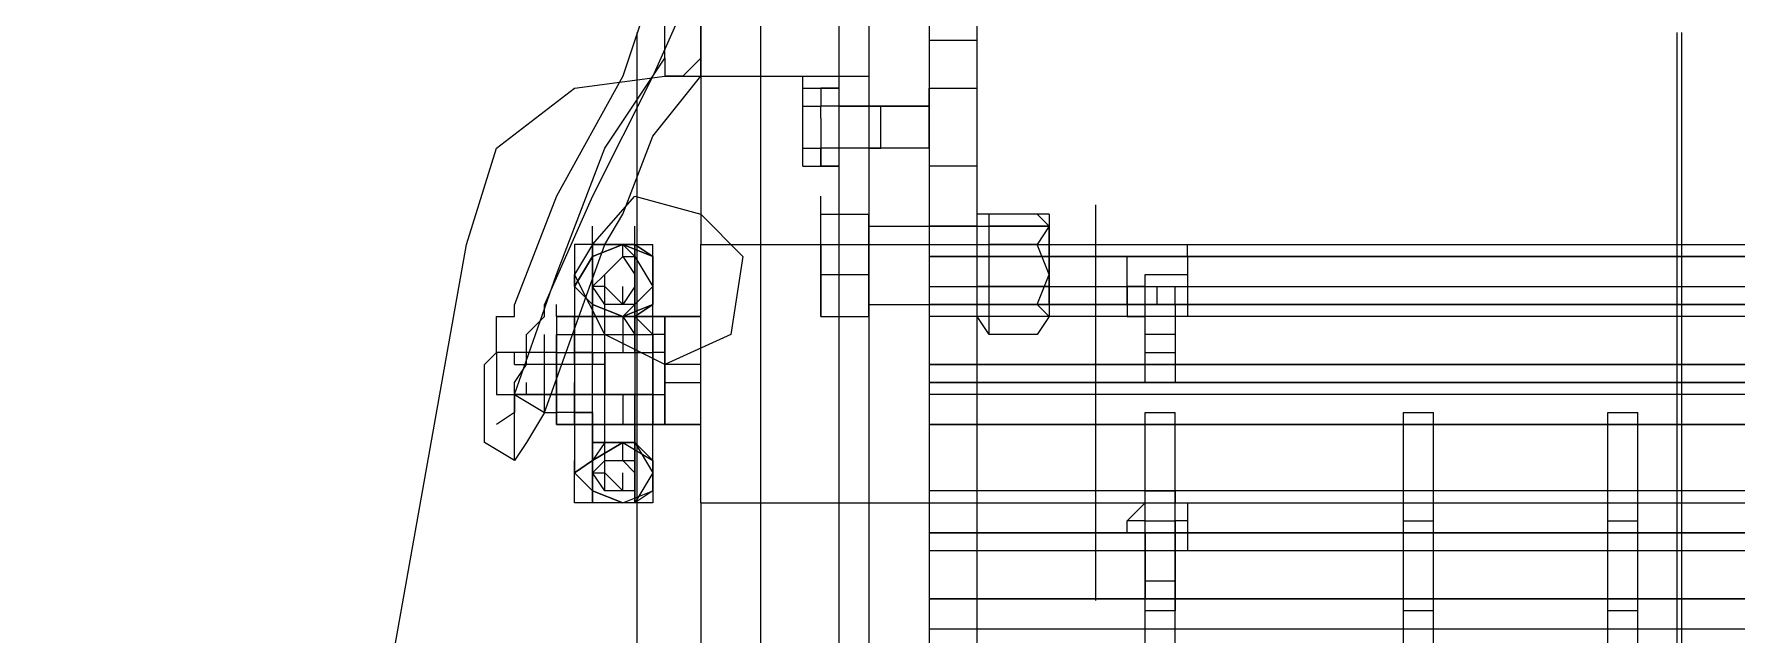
# Model space of a CAD drawing. Header units: millimetres. Extents: x 3220 to 226993, y 817 to 176024.
# Drawn here: x 123148.4 to 123558.5, y 147508.9 to 147653.6 of the extents above; entities that cross this region are included whole.
import ezdxf

# ---------------------------------------------------------------- set-up
doc = ezdxf.new("R2010")
doc.units = ezdxf.units.MM
doc.linetypes.add('AXES', pattern=[50.8, 31.75, -6.35, 6.35, -6.35])
doc.layers.add('Axe', color=1, linetype='AXES', lineweight=9)
doc.layers.add('Sichtbare Kanten(DIN)', color=7, linetype='Continuous', lineweight=50, true_color=0x3f3f3f)

# ---------------------------------------------------------------- blocks, each defined once
blk = doc.blocks.new('section 4-3')
at = {"layer": 'Axe', "ltscale": 15}
blk.add_line((3000, -5000), (3000, 32505.53), dxfattribs=at)
blk = doc.blocks.new('ligne broyage 2')
at = {"color": 7, "linetype": 'Continuous', "lineweight": 5, "true_color": 0x000007}
for points in [[(2495.87, 9730.94), (2495.87, 9434.39)], [(2462.6, 9723.7), (2462.6, 9168.22)], [(2429.32, 9349.04), (2429.32, 9664.39)], [(2440.9, 9545.77), (2440.9, 8427.57)], [(2455.36, 9545.77), (2455.36, 8427.57)], [(2455.36, 9545.77), (2455.36, 8427.57)], [(2481.4, 9434.39), (2481.4, 9545.77)], [(2495.87, 9479.23), (2495.87, 9505.27)], [(2504.55, 9505.27), (2514.67, 9474.89)], [(2504.55, 9500.93), (2495.87, 9500.93), (2507.44, 9474.89)], [(2504.55, 9479.23), (2504.55, 9500.93)], [(2440.9, 9483.57), (2429.32, 9483.57)], [(2495.87, 9479.23), (2495.87, 9483.57), (2495.87, 9483.57)], [(2504.55, 9479.23), (2504.55, 9483.57)], [(2504.55, 9479.23), (2504.55, 9483.57), (2504.55, 9483.57)], [(2504.55, 9479.23), (2504.55, 9483.57)], [(2500.21, 9474.89), (2495.87, 9479.23)], [(2495.87, 9474.89), (2495.87, 9479.23)], [(2495.87, 9479.23), (2495.87, 9474.89)], [(2504.55, 9479.23), (2504.55, 9474.89), (2495.87, 9474.89)], [(2540.71, 9398.22), (2530.58, 9427.15), (2519.01, 9457.53), (2504.55, 9479.23)], [(2495.87, 9474.89), (2455.36, 9474.89)], [(2471.28, 9472), (2471.28, 9474.89)], [(2514.67, 9441.62), (2507.44, 9460.43), (2495.87, 9474.89)], [(2500.21, 9474.89), (2504.55, 9474.89)], [(2507.44, 9474.89), (2521.91, 9445.96), (2533.48, 9419.92)], [(2514.67, 9474.89), (2530.58, 9445.96), (2540.71, 9419.92)], [(2440.9, 9472), (2429.32, 9472)], [(2440.9, 9467.66), (2440.9, 9472)], [(2466.94, 9472), (2462.6, 9472)], [(2466.94, 9472), (2466.94, 9467.66), (2466.94, 9467.66)], [(2471.28, 9472), (2466.94, 9472)], [(2471.28, 9467.66), (2471.28, 9472), (2471.28, 9472)], [(2471.28, 9453.19), (2471.28, 9472)], [(2440.9, 9467.66), (2466.94, 9467.66)], [(2440.9, 9457.53), (2440.9, 9467.66)], [(2462.6, 9467.66), (2440.9, 9467.66)], [(2455.36, 9467.66), (2440.9, 9467.66)], [(2452.47, 9457.53), (2452.47, 9467.66), (2455.36, 9467.66)], [(2462.6, 9467.66), (2455.36, 9467.66)], [(2466.94, 9464.77), (2466.94, 9467.66), (2466.94, 9467.66)], [(2471.28, 9467.66), (2466.94, 9467.66)], [(2471.28, 9457.53), (2471.28, 9467.66)], [(2466.94, 9464.77), (2466.94, 9453.19), (2462.6, 9453.19), (2466.94, 9453.19)], [(2440.9, 9457.53), (2440.9, 9460.43)], [(2440.9, 9457.53), (2466.94, 9457.53)], [(2440.9, 9457.53), (2462.6, 9457.53)], [(2440.9, 9457.53), (2455.36, 9457.53)], [(2455.36, 9457.53), (2452.47, 9457.53)], [(2455.36, 9457.53), (2462.6, 9457.53)], [(2466.94, 9453.19), (2466.94, 9457.53)], [(2471.28, 9457.53), (2466.94, 9457.53)], [(2471.28, 9453.19), (2471.28, 9457.53)], [(2471.28, 9453.19), (2471.28, 9457.53), (2471.28, 9457.53)], [(2429.32, 9453.19), (2440.9, 9453.19)], [(2462.6, 9453.19), (2466.94, 9453.19)], [(2471.28, 9453.19), (2466.94, 9453.19)], [(2466.94, 9441.62), (2466.94, 9445.96)], [(2466.94, 9441.62), (2466.94, 9445.96)], [(2521.91, 9434.39), (2511.78, 9445.96), (2495.87, 9441.62)], [(2411.97, 9441.62), (2429.32, 9441.62), (2429.32, 9441.62)], [(2411.97, 9441.62), (2411.97, 9417.03)], [(2414.86, 9441.62), (2411.97, 9438.73), (2414.86, 9434.39)], [(2426.43, 9434.39), (2426.43, 9441.62), (2426.43, 9441.62)], [(2466.94, 9441.62), (2455.36, 9441.62), (2455.36, 9441.62)], [(2455.36, 9438.73), (2455.36, 9441.62)], [(2455.36, 9417.03), (2455.36, 9441.62)], [(2466.94, 9427.15), (2466.94, 9441.62)], [(2466.94, 9434.39), (2466.94, 9441.62)], [(2495.87, 9441.62), (2485.74, 9431.49), (2488.63, 9412.69), (2504.55, 9405.46), (2519.01, 9412.69), (2526.25, 9427.15)], [(2519.01, 9434.39), (2514.67, 9441.62), (2514.67, 9441.62)], [(2411.97, 9438.73), (2426.43, 9438.73)], [(2455.36, 9438.73), (2411.97, 9438.73)], [(2411.97, 9419.92), (2411.97, 9438.73)], [(2411.97, 9438.73), (2411.97, 9434.39)], [(2429.32, 9438.73), (2440.9, 9438.73)], [(2511.78, 9434.39), (2511.78, 9438.73), (2511.78, 9438.73)], [(2511.78, 9434.39), (2511.78, 9438.73)], [(2511.78, 9434.39), (2511.78, 9438.73)], [(2521.91, 9434.39), (2521.91, 9438.73)], [(2495.87, 9434.39), (1629.37, 9434.39)], [(2440.9, 9434.39), (1711.82, 9434.39)], [(2429.32, 9434.39), (1721.95, 9434.39)], [(2378.69, 9431.49), (2378.69, 9434.39), (2378.69, 9434.39)], [(2429.32, 9434.39), (2411.97, 9434.39)], [(2414.86, 9419.92), (2411.97, 9427.15), (2414.86, 9434.39)], [(2411.97, 9434.39), (2411.97, 9424.26)], [(2414.86, 9434.39), (2426.43, 9434.39)], [(2426.43, 9419.92), (2426.43, 9434.39), (2426.43, 9434.39)], [(2440.9, 9434.39), (2429.32, 9434.39)], [(2466.94, 9434.39), (2466.94, 9417.03), (2455.36, 9417.03)], [(2481.4, 9372.18), (2481.4, 9434.39)], [(2495.87, 9372.18), (2495.87, 9434.39)], [(2507.44, 9379.42), (2507.44, 9434.39), (2507.44, 9434.39)], [(2511.78, 9434.39), (2507.44, 9431.49)], [(2514.67, 9434.39), (2507.44, 9431.49)], [(2521.91, 9434.39), (2507.44, 9434.39), (2507.44, 9434.39)], [(2514.67, 9434.39), (2507.44, 9431.49)], [(2507.44, 9431.49), (2511.78, 9434.39), (2511.78, 9434.39)], [(2514.67, 9434.39), (2507.44, 9431.49)], [(2514.67, 9417.03), (2507.44, 9419.92), (2507.44, 9431.49), (2514.67, 9434.39), (2521.91, 9431.49)], [(2511.78, 9434.39), (2514.67, 9434.39)], [(2514.67, 9431.49), (2514.67, 9434.39), (2514.67, 9434.39)], [(2521.91, 9431.49), (2514.67, 9434.39)], [(2521.91, 9431.49), (2514.67, 9434.39)], [(2514.67, 9434.39), (2521.91, 9434.39), (2521.91, 9431.49)], [(2514.67, 9431.49), (2514.67, 9434.39), (2514.67, 9434.39)], [(2521.91, 9419.92), (2521.91, 9431.49), (2514.67, 9434.39)], [(2514.67, 9431.49), (2514.67, 9434.39), (2514.67, 9434.39)], [(2533.48, 9393.88), (2519.01, 9434.39), (2519.01, 9434.39)], [(2521.91, 9434.39), (2526.25, 9434.39), (2526.25, 9434.39)], [(2526.25, 9434.39), (2526.25, 9379.42), (2521.91, 9375.08)], [(2521.91, 9434.39), (2521.91, 9431.49), (2526.25, 9424.26), (2521.91, 9419.92)], [(2521.91, 9434.39), (2526.25, 9427.15), (2526.25, 9427.15)], [(1711.82, 9431.49), (2440.9, 9431.49)], [(2378.69, 9431.49), (2378.69, 9419.92), (2393.16, 9419.92), (2378.69, 9419.92)], [(2385.93, 9431.49), (2378.69, 9431.49), (2378.69, 9431.49)], [(2388.82, 9431.49), (2393.16, 9431.49), (2393.16, 9431.49)], [(2393.16, 9419.92), (2393.16, 9431.49)], [(2507.44, 9424.26), (2507.44, 9431.49)], [(2514.67, 9417.03), (2511.78, 9417.03), (2507.44, 9419.92), (2507.44, 9431.49)], [(2507.44, 9431.49), (2507.44, 9419.92)], [(2507.44, 9431.49), (2507.44, 9424.26)], [(2507.44, 9431.49), (2507.44, 9419.92), (2507.44, 9419.92)], [(2514.67, 9431.49), (2511.78, 9427.15), (2511.78, 9424.26)], [(2514.67, 9431.49), (2511.78, 9427.15), (2511.78, 9424.26)], [(2521.91, 9424.26), (2519.01, 9427.15), (2514.67, 9431.49), (2511.78, 9431.49), (2511.78, 9424.26)], [(2519.01, 9424.26), (2519.01, 9427.15), (2514.67, 9431.49)], [(2519.01, 9427.15), (2514.67, 9431.49), (2514.67, 9431.49)], [(2521.91, 9424.26), (2519.01, 9427.15), (2514.67, 9431.49)], [(2514.67, 9417.03), (2521.91, 9419.92), (2521.91, 9431.49)], [(2519.01, 9424.26), (2519.01, 9427.15), (2514.67, 9431.49)], [(2521.91, 9419.92), (2521.91, 9431.49)], [(2521.91, 9419.92), (2521.91, 9431.49)], [(2526.25, 9424.26), (2521.91, 9431.49), (2521.91, 9431.49)], [(2440.9, 9424.26), (1711.82, 9424.26)], [(2440.9, 9424.26), (1711.82, 9424.26)], [(2440.9, 9424.26), (1711.82, 9424.26)], [(2440.9, 9424.26), (1711.82, 9424.26)], [(2393.16, 9424.26), (2388.82, 9424.26), (2388.82, 9427.15), (2378.69, 9427.15), (2378.69, 9419.92), (2388.82, 9419.92), (2388.82, 9424.26), (2393.16, 9424.26), (2393.16, 9417.03)], [(2378.69, 9424.26), (2378.69, 9417.03)], [(2381.59, 9419.92), (2381.59, 9424.26), (2381.59, 9424.26)], [(2381.59, 9419.92), (2381.59, 9424.26)], [(2385.93, 9419.92), (2385.93, 9424.26), (2385.93, 9424.26)], [(2388.82, 9419.92), (2388.82, 9424.26), (2388.82, 9424.26)], [(2411.97, 9424.26), (2429.32, 9424.26)], [(2455.36, 9419.92), (2411.97, 9419.92), (2411.97, 9424.26)], [(2440.9, 9424.26), (2429.32, 9424.26)], [(2466.94, 9427.15), (2455.36, 9427.15)], [(2455.36, 9419.92), (2455.36, 9424.26)], [(2466.94, 9417.03), (2466.94, 9427.15), (2466.94, 9427.15)], [(2507.44, 9424.26), (2507.44, 9427.15)], [(2507.44, 9424.26), (2507.44, 9427.15), (2507.44, 9427.15)], [(2507.44, 9424.26), (2507.44, 9427.15)], [(2507.44, 9424.26), (2507.44, 9427.15)], [(2507.44, 9424.26), (2507.44, 9427.15), (2507.44, 9427.15)], [(2507.44, 9424.26), (2507.44, 9427.15)], [(2507.44, 9424.26), (2507.44, 9419.92), (2507.44, 9419.92)], [(2507.44, 9419.92), (2507.44, 9424.26)], [(2511.78, 9424.26), (2511.78, 9427.15), (2511.78, 9427.15)], [(2511.78, 9424.26), (2514.67, 9419.92), (2514.67, 9419.92)], [(2511.78, 9424.26), (2511.78, 9417.03), (2511.78, 9417.03)], [(2511.78, 9424.26), (2514.67, 9419.92), (2514.67, 9419.92)], [(2511.78, 9424.26), (2514.67, 9419.92), (2514.67, 9419.92)], [(2511.78, 9424.26), (2514.67, 9419.92), (2519.01, 9419.92), (2521.91, 9424.26)], [(2511.78, 9424.26), (2514.67, 9419.92), (2519.01, 9419.92), (2519.01, 9424.26)], [(2514.67, 9419.92), (2514.67, 9424.26), (2514.67, 9424.26)], [(2514.67, 9419.92), (2514.67, 9424.26), (2514.67, 9424.26)], [(2514.67, 9419.92), (2514.67, 9424.26)], [(2514.67, 9419.92), (2519.01, 9419.92), (2519.01, 9424.26)], [(2519.01, 9417.03), (2519.01, 9424.26)], [(2519.01, 9424.26), (2521.91, 9424.26)], [(2526.25, 9424.26), (2521.91, 9419.92), (2521.91, 9417.03)], [(2526.25, 9424.26), (2526.25, 9427.15)], [(2526.25, 9424.26), (2526.25, 9427.15)], [(2526.25, 9424.26), (2526.25, 9427.15)], [(2526.25, 9424.26), (2526.25, 9427.15)], [(2526.25, 9424.26), (2526.25, 9427.15)], [(2526.25, 9424.26), (2526.25, 9427.15), (2526.25, 9427.15)], [(1711.82, 9419.92), (2440.9, 9419.92)], [(2440.9, 9419.92), (1711.82, 9419.92)], [(2440.9, 9419.92), (1711.82, 9419.92)], [(2440.9, 9419.92), (1711.82, 9419.92)], [(2440.9, 9419.92), (1711.82, 9419.92)], [(1711.82, 9417.03), (2440.9, 9417.03)], [(1711.82, 9417.03), (2440.9, 9417.03)], [(2381.59, 9419.92), (2378.69, 9419.92), (2378.69, 9417.03), (2381.59, 9417.03), (2381.59, 9412.69), (2388.82, 9412.69), (2388.82, 9417.03), (2393.16, 9417.03)], [(2388.82, 9419.92), (2381.59, 9419.92), (2381.59, 9419.92)], [(2388.82, 9419.92), (2381.59, 9419.92), (2381.59, 9419.92)], [(2381.59, 9419.92), (2381.59, 9417.03)], [(2381.59, 9417.03), (2381.59, 9405.46)], [(2393.16, 9417.03), (2388.82, 9417.03), (2388.82, 9419.92)], [(2388.82, 9417.03), (2388.82, 9419.92)], [(2388.82, 9405.46), (2388.82, 9417.03)], [(2411.97, 9419.92), (2426.43, 9419.92)], [(2414.86, 9419.92), (2411.97, 9417.03), (2414.86, 9412.69)], [(2411.97, 9417.03), (2414.86, 9412.69)], [(2414.86, 9419.92), (2426.43, 9419.92)], [(2426.43, 9412.69), (2426.43, 9419.92), (2426.43, 9419.92)], [(2426.43, 9412.69), (2429.32, 9417.03)], [(2455.36, 9417.03), (2455.36, 9419.92)], [(2466.94, 9417.03), (2466.94, 9419.92)], [(2504.55, 9417.03), (2495.87, 9417.03)], [(2511.78, 9417.03), (2495.87, 9417.03)], [(2495.87, 9417.03), (2511.78, 9417.03), (2507.44, 9412.69)], [(2504.55, 9390.99), (2504.55, 9417.03), (2504.55, 9412.69)], [(2511.78, 9417.03), (2507.44, 9419.92)], [(2507.44, 9419.92), (2514.67, 9417.03)], [(2507.44, 9419.92), (2511.78, 9417.03)], [(2521.91, 9419.92), (2514.67, 9417.03), (2507.44, 9419.92)], [(2507.44, 9412.69), (2507.44, 9417.03)], [(2511.78, 9417.03), (2511.78, 9419.92)], [(2511.78, 9417.03), (2511.78, 9419.92)], [(2511.78, 9417.03), (2511.78, 9419.92)], [(2511.78, 9417.03), (2511.78, 9419.92), (2511.78, 9419.92)], [(2511.78, 9417.03), (2511.78, 9419.92)], [(2511.78, 9412.69), (2511.78, 9417.03)], [(2514.67, 9417.03), (2511.78, 9417.03)], [(2514.67, 9417.03), (2511.78, 9412.69), (2511.78, 9412.69)], [(2511.78, 9417.03), (2521.91, 9417.03), (2521.91, 9417.03)], [(2511.78, 9417.03), (2511.78, 9390.99)], [(2514.67, 9417.03), (2521.91, 9419.92)], [(2521.91, 9419.92), (2521.91, 9417.03), (2514.67, 9417.03)], [(2521.91, 9417.03), (2514.67, 9417.03), (2514.67, 9417.03)], [(2514.67, 9417.03), (2521.91, 9417.03)], [(2514.67, 9417.03), (2514.67, 9408.35), (2514.67, 9408.35)], [(2526.25, 9417.03), (2514.67, 9417.03)], [(2519.01, 9390.99), (2519.01, 9417.03), (2519.01, 9417.03)], [(2521.91, 9417.03), (2521.91, 9419.92)], [(2521.91, 9417.03), (2521.91, 9419.92)], [(2521.91, 9417.03), (2521.91, 9419.92)], [(2521.91, 9408.35), (2521.91, 9417.03)], [(2530.58, 9417.03), (2521.91, 9417.03)], [(2521.91, 9417.03), (2530.58, 9417.03), (2530.58, 9417.03)], [(2526.25, 9412.69), (2526.25, 9417.03)], [(2530.58, 9417.03), (2526.25, 9417.03)], [(2526.25, 9417.03), (2526.25, 9390.99)], [(2530.58, 9417.03), (2530.58, 9419.92), (2530.58, 9419.92)], [(2530.58, 9417.03), (2530.58, 9390.99)], [(2540.71, 9382.31), (2540.71, 9401.12), (2537.82, 9405.46), (2537.82, 9412.69), (2533.48, 9417.03), (2533.48, 9419.92)], [(2547.94, 9386.65), (2547.94, 9405.46), (2545.05, 9408.35), (2545.05, 9417.03), (2540.71, 9417.03), (2540.71, 9419.92)], [(2414.86, 9412.69), (2426.43, 9412.69)], [(2504.55, 9412.69), (2507.44, 9412.69)], [(2504.55, 9412.69), (2504.55, 9390.99)], [(2504.55, 9405.46), (2504.55, 9412.69), (2504.55, 9412.69)], [(2504.55, 9405.46), (2504.55, 9412.69), (2504.55, 9412.69)], [(2504.55, 9408.35), (2504.55, 9412.69)], [(2507.44, 9412.69), (2507.44, 9408.35)], [(2530.58, 9412.69), (2507.44, 9412.69)], [(2507.44, 9412.69), (2507.44, 9390.99)], [(2521.91, 9412.69), (2511.78, 9412.69), (2511.78, 9412.69)], [(2511.78, 9412.69), (2511.78, 9408.35)], [(2511.78, 9408.35), (2511.78, 9412.69)], [(2511.78, 9412.69), (2511.78, 9393.88)], [(2526.25, 9408.35), (2521.91, 9408.35), (2526.25, 9408.35), (2526.25, 9412.69)], [(2521.91, 9398.22), (2521.91, 9412.69), (2521.91, 9412.69)], [(2530.58, 9408.35), (2526.25, 9408.35), (2526.25, 9412.69)], [(2526.25, 9408.35), (2526.25, 9412.69), (2526.25, 9412.69)], [(2530.58, 9408.35), (2530.58, 9412.69), (2526.25, 9412.69)], [(2530.58, 9408.35), (2530.58, 9412.69)], [(2530.58, 9408.35), (2530.58, 9412.69)], [(2530.58, 9408.35), (2530.58, 9412.69)], [(2533.48, 9408.35), (2533.48, 9412.69)], [(2504.55, 9408.35), (2507.44, 9408.35)], [(2530.58, 9408.35), (2507.44, 9408.35)], [(2521.91, 9408.35), (2507.44, 9408.35)], [(2511.78, 9408.35), (2511.78, 9398.22)], [(2519.01, 9405.46), (2519.01, 9408.35)], [(2519.01, 9408.35), (2519.01, 9398.22)], [(2521.91, 9408.35), (2521.91, 9405.46)], [(2530.58, 9408.35), (2521.91, 9408.35)], [(2526.25, 9405.46), (2526.25, 9408.35)], [(2530.58, 9408.35), (2540.71, 9408.35)], [(2530.58, 9408.35), (2533.48, 9408.35), (2533.48, 9408.35)], [(2530.58, 9405.46), (2530.58, 9408.35)], [(2530.58, 9408.35), (2533.48, 9408.35), (2533.48, 9408.35)], [(2530.58, 9398.22), (2530.58, 9408.35)], [(2533.48, 9393.88), (2533.48, 9408.35), (2533.48, 9408.35)], [(2533.48, 9408.35), (2545.05, 9408.35), (2545.05, 9408.35)], [(2537.82, 9405.46), (2537.82, 9408.35)], [(2540.71, 9405.46), (2540.71, 9408.35)], [(2545.05, 9408.35), (2545.05, 9398.22)], [(1711.82, 9405.46), (2440.9, 9405.46)], [(2440.9, 9405.46), (1711.82, 9405.46)], [(2440.9, 9405.46), (1711.82, 9405.46)], [(2381.59, 9405.46), (2381.59, 9401.12)], [(2388.82, 9401.12), (2388.82, 9405.46)], [(2495.87, 9405.46), (2504.55, 9405.46)], [(2519.01, 9405.46), (2537.82, 9405.46), (2537.82, 9405.46)], [(2540.71, 9405.46), (2537.82, 9405.46), (2537.82, 9405.46)], [(1711.82, 9401.12), (2440.9, 9401.12), (1711.82, 9401.12), (2440.9, 9401.12)], [(2440.9, 9401.12), (1711.82, 9401.12)], [(2440.9, 9401.12), (1711.82, 9401.12)], [(1711.82, 9401.12), (2440.9, 9401.12)], [(2381.59, 9401.12), (2388.82, 9401.12), (2388.82, 9401.12)], [(2504.55, 9401.12), (2495.87, 9401.12)], [(2504.55, 9390.99), (2504.55, 9401.12), (2504.55, 9401.12)], [(2504.55, 9390.99), (2504.55, 9401.12), (2504.55, 9401.12)], [(2521.91, 9398.22), (2521.91, 9401.12)], [(2526.25, 9398.22), (2526.25, 9401.12)], [(2530.58, 9398.22), (2530.58, 9401.12)], [(2533.48, 9398.22), (2533.48, 9401.12)], [(2537.82, 9398.22), (2537.82, 9401.12)], [(2540.71, 9398.22), (2540.71, 9401.12)], [(1711.82, 9398.22), (2440.9, 9398.22)], [(1711.82, 9398.22), (2440.9, 9398.22)], [(2504.55, 9398.22), (2504.55, 9393.88)], [(2507.44, 9398.22), (2504.55, 9398.22)], [(2530.58, 9398.22), (2507.44, 9398.22)], [(2507.44, 9398.22), (2507.44, 9390.99)], [(2507.44, 9398.22), (2521.91, 9398.22)], [(2511.78, 9398.22), (2511.78, 9390.99)], [(2511.78, 9390.99), (2511.78, 9398.22)], [(2514.67, 9398.22), (2514.67, 9390.99)], [(2540.71, 9398.22), (2519.01, 9398.22), (2519.01, 9398.22)], [(2526.25, 9398.22), (2526.25, 9393.88), (2521.91, 9393.88), (2526.25, 9393.88)], [(2521.91, 9390.99), (2521.91, 9398.22)], [(2521.91, 9398.22), (2530.58, 9398.22)], [(2526.25, 9398.22), (2526.25, 9393.88)], [(2526.25, 9390.99), (2526.25, 9398.22)], [(2526.25, 9398.22), (2530.58, 9398.22), (2530.58, 9398.22)], [(2526.25, 9393.88), (2526.25, 9398.22)], [(2533.48, 9398.22), (2530.58, 9398.22), (2530.58, 9398.22)], [(2530.58, 9398.22), (2530.58, 9393.88)], [(2530.58, 9390.99), (2530.58, 9398.22)], [(2530.58, 9390.99), (2530.58, 9398.22)], [(2530.58, 9398.22), (2540.71, 9398.22), (2533.48, 9393.88)], [(2545.05, 9398.22), (2540.71, 9398.22)], [(2540.71, 9398.22), (2540.71, 9393.88), (2545.05, 9390.99)], [(2277.43, 9393.88), (2270.2, 9393.88)], [(2270.2, 9260.8), (2270.2, 9393.88)], [(2277.43, 9260.8), (2277.43, 9393.88)], [(2326.62, 9393.88), (2319.38, 9393.88)], [(2319.38, 9260.8), (2319.38, 9393.88)], [(2326.62, 9260.8), (2326.62, 9393.88)], [(2388.82, 9393.88), (2381.59, 9393.88)], [(2381.59, 9260.8), (2381.59, 9393.88)], [(2388.82, 9260.8), (2388.82, 9393.88)], [(2504.55, 9390.99), (2504.55, 9393.88), (2504.55, 9393.88)], [(2507.44, 9390.99), (2507.44, 9393.88)], [(2511.78, 9390.99), (2511.78, 9393.88)], [(2511.78, 9393.88), (2511.78, 9390.99), (2514.67, 9390.99)], [(2511.78, 9390.99), (2511.78, 9393.88), (2511.78, 9393.88)], [(2521.91, 9393.88), (2521.91, 9390.99)], [(2521.91, 9390.99), (2521.91, 9393.88)], [(2526.25, 9390.99), (2526.25, 9393.88)], [(2526.25, 9393.88), (2530.58, 9393.88), (2530.58, 9393.88)], [(2533.48, 9393.88), (2530.58, 9393.88)], [(2533.48, 9393.88), (2537.82, 9386.65), (2540.71, 9382.31)], [(1711.82, 9390.99), (2440.9, 9390.99)], [(2504.55, 9390.99), (2495.87, 9390.99)], [(2511.78, 9390.99), (2495.87, 9390.99)], [(2495.87, 9390.99), (2511.78, 9390.99), (2511.78, 9390.99)], [(2504.55, 9390.99), (2507.44, 9390.99)], [(2507.44, 9390.99), (2530.58, 9390.99)], [(2511.78, 9390.99), (2507.44, 9390.99)], [(2511.78, 9386.65), (2511.78, 9390.99)], [(2511.78, 9390.99), (2521.91, 9390.99), (2521.91, 9390.99)], [(2511.78, 9386.65), (2511.78, 9390.99), (2511.78, 9390.99)], [(2511.78, 9386.65), (2511.78, 9390.99)], [(2511.78, 9390.99), (2511.78, 9386.65), (2511.78, 9386.65)], [(2511.78, 9390.99), (2511.78, 9372.18), (2511.78, 9372.18)], [(2519.01, 9390.99), (2511.78, 9390.99), (2511.78, 9390.99)], [(2511.78, 9390.99), (2511.78, 9379.42), (2511.78, 9379.42)], [(2514.67, 9375.08), (2519.01, 9379.42), (2519.01, 9390.99)], [(2521.91, 9390.99), (2514.67, 9390.99), (2514.67, 9390.99)], [(2514.67, 9390.99), (2526.25, 9390.99)], [(2521.91, 9390.99), (2519.01, 9390.99), (2519.01, 9390.99)], [(2521.91, 9386.65), (2521.91, 9390.99)], [(2521.91, 9386.65), (2521.91, 9372.18), (2521.91, 9390.99)], [(2530.58, 9390.99), (2521.91, 9390.99), (2521.91, 9390.99)], [(2530.58, 9390.99), (2521.91, 9390.99), (2521.91, 9390.99)], [(2521.91, 9390.99), (2521.91, 9386.65), (2521.91, 9386.65)], [(2526.25, 9390.99), (2530.58, 9390.99)], [(2521.91, 9382.31), (2514.67, 9386.65), (2507.44, 9382.31)], [(2507.44, 9382.31), (2511.78, 9386.65), (2514.67, 9386.65)], [(2511.78, 9386.65), (2507.44, 9382.31), (2507.44, 9379.42)], [(2507.44, 9382.31), (2511.78, 9386.65)], [(2514.67, 9386.65), (2507.44, 9382.31)], [(2514.67, 9386.65), (2507.44, 9382.31)], [(2507.44, 9375.08), (2511.78, 9372.18), (2511.78, 9386.65)], [(2511.78, 9386.65), (2514.67, 9386.65), (2521.91, 9382.31)], [(2514.67, 9382.31), (2514.67, 9386.65), (2514.67, 9386.65)], [(2514.67, 9386.65), (2519.01, 9386.65), (2521.91, 9382.31)], [(2514.67, 9382.31), (2514.67, 9386.65), (2514.67, 9386.65)], [(2514.67, 9386.65), (2521.91, 9386.65)], [(2521.91, 9375.08), (2521.91, 9382.31), (2514.67, 9386.65)], [(2514.67, 9382.31), (2514.67, 9386.65), (2514.67, 9386.65)], [(2521.91, 9382.31), (2521.91, 9386.65)], [(2521.91, 9386.65), (2521.91, 9382.31)], [(2540.71, 9382.31), (2547.94, 9386.65), (2547.94, 9386.65)], [(2507.44, 9382.31), (2507.44, 9375.08)], [(2507.44, 9382.31), (2507.44, 9375.08), (2507.44, 9375.08)], [(2507.44, 9379.42), (2507.44, 9382.31), (2507.44, 9382.31)], [(2507.44, 9379.42), (2507.44, 9382.31)], [(2507.44, 9379.42), (2507.44, 9382.31), (2507.44, 9382.31)], [(2507.44, 9382.31), (2507.44, 9375.08)], [(2507.44, 9382.31), (2507.44, 9375.08)], [(2507.44, 9382.31), (2507.44, 9375.08)], [(2507.44, 9379.42), (2507.44, 9382.31)], [(2507.44, 9375.08), (2507.44, 9379.42), (2507.44, 9379.42)], [(2507.44, 9379.42), (2507.44, 9372.18), (2507.44, 9372.18)], [(2514.67, 9382.31), (2511.78, 9379.42), (2511.78, 9379.42)], [(2511.78, 9382.31), (2511.78, 9375.08), (2519.01, 9375.08), (2521.91, 9379.42)], [(2519.01, 9379.42), (2519.01, 9382.31), (2511.78, 9382.31)], [(2521.91, 9379.42), (2519.01, 9379.42), (2519.01, 9382.31), (2511.78, 9382.31), (2511.78, 9375.08), (2519.01, 9375.08), (2519.01, 9379.42)], [(2514.67, 9382.31), (2511.78, 9379.42), (2511.78, 9379.42)], [(2514.67, 9382.31), (2511.78, 9379.42), (2511.78, 9379.42)], [(2511.78, 9382.31), (2511.78, 9375.08), (2514.67, 9375.08)], [(2521.91, 9379.42), (2519.01, 9382.31), (2511.78, 9382.31)], [(2511.78, 9379.42), (2511.78, 9382.31)], [(2511.78, 9379.42), (2511.78, 9375.08), (2514.67, 9375.08)], [(2519.01, 9379.42), (2519.01, 9382.31), (2514.67, 9382.31)], [(2514.67, 9375.08), (2514.67, 9379.42), (2514.67, 9379.42)], [(2514.67, 9375.08), (2514.67, 9379.42), (2514.67, 9379.42)], [(2514.67, 9375.08), (2514.67, 9379.42)], [(2514.67, 9375.08), (2519.01, 9375.08), (2519.01, 9379.42)], [(2514.67, 9375.08), (2519.01, 9375.08), (2521.91, 9379.42)], [(2514.67, 9375.08), (2514.67, 9379.42)], [(2521.91, 9382.31), (2526.25, 9379.42)], [(2521.91, 9375.08), (2526.25, 9379.42), (2521.91, 9382.31)], [(2521.91, 9375.08), (2521.91, 9382.31)], [(2521.91, 9375.08), (2521.91, 9382.31)], [(2521.91, 9375.08), (2521.91, 9382.31)], [(2526.25, 9379.42), (2526.25, 9382.31)], [(2526.25, 9379.42), (2526.25, 9382.31)], [(2526.25, 9379.42), (2526.25, 9382.31), (2526.25, 9382.31)], [(2526.25, 9379.42), (2526.25, 9382.31), (2526.25, 9382.31)], [(2526.25, 9379.42), (2526.25, 9382.31), (2526.25, 9382.31)], [(2526.25, 9372.18), (2526.25, 9379.42)], [(1711.82, 9375.08), (2440.9, 9375.08)], [(2514.67, 9372.18), (2507.44, 9375.08), (2511.78, 9372.18)], [(2521.91, 9375.08), (2514.67, 9372.18), (2507.44, 9375.08)], [(2521.91, 9375.08), (2514.67, 9372.18), (2507.44, 9375.08)], [(2514.67, 9372.18), (2521.91, 9375.08), (2514.67, 9372.18), (2507.44, 9375.08)], [(2511.78, 9372.18), (2511.78, 9375.08)], [(2511.78, 9372.18), (2511.78, 9375.08), (2511.78, 9375.08)], [(2521.91, 9372.18), (2521.91, 9375.08)], [(2521.91, 9375.08), (2521.91, 9372.18)], [(2521.91, 9372.18), (2521.91, 9375.08)], [(2495.87, 9372.18), (1629.37, 9372.18)], [(2481.4, 9020.67), (2481.4, 9372.18)], [(2495.87, 9372.18), (2495.87, 9020.67)], [(2507.44, 9372.18), (2521.91, 9372.18), (2521.91, 9372.18)], [(2511.78, 9372.18), (2521.91, 9372.18), (2521.91, 9372.18)], [(2521.91, 9372.18), (2526.25, 9372.18), (2526.25, 9372.18)], [(2277.43, 9367.84), (2270.2, 9367.84)], [(2326.62, 9367.84), (2319.38, 9367.84)], [(2378.69, 9367.84), (2378.69, 9364.95)], [(2381.59, 9367.84), (2381.59, 9364.95), (2378.69, 9364.95), (2378.69, 9360.61), (2388.82, 9360.61), (2388.82, 9364.95), (2393.16, 9364.95)], [(2388.82, 9367.84), (2381.59, 9367.84)], [(2388.82, 9364.95), (2388.82, 9367.84), (2381.59, 9367.84), (2381.59, 9360.61), (2388.82, 9360.61), (2388.82, 9364.95), (2388.82, 9349.04)], [(2388.82, 9367.84), (2381.59, 9367.84), (2381.59, 9367.84)], [(2393.16, 9364.95), (2388.82, 9364.95), (2388.82, 9367.84)], [(2393.16, 9364.95), (2393.16, 9367.84)], [(2440.9, 9364.95), (1711.82, 9364.95)], [(2381.59, 9364.95), (2381.59, 9346.15), (2388.82, 9346.15), (2388.82, 9353.38), (2381.59, 9353.38), (2381.59, 9349.04)], [(1711.82, 9360.61), (2440.9, 9360.61)], [(2440.9, 9349.04), (1711.82, 9349.04)], [(1711.82, 9349.04), (2440.9, 9349.04), (2440.9, 9349.04)], [(2429.32, 9305.64), (2429.32, 9349.04)], [(2270.2, 9346.15), (2277.43, 9346.15)], [(2319.38, 9346.15), (2326.62, 9346.15)], [(2381.59, 9346.15), (2388.82, 9346.15)], [(2440.9, 9341.81), (1711.82, 9341.81)]]:
    blk.add_lwpolyline(points, dxfattribs=at)
at = {"color": 7, "linetype": 'Continuous', "lineweight": 15, "true_color": 0x000007}
for points in [[(2552.28, 9434.39), (2545.05, 9457.53), (2526.25, 9472), (2504.55, 9474.89)], [(2656.44, 8849.97), (2552.28, 9434.39), (2552.28, 9434.39)]]:
    blk.add_lwpolyline(points, dxfattribs=at)
at = {"color": 7, "linetype": 'Continuous', "lineweight": 5, "true_color": 0x000007}
for points in [[(2462.6, 9472), (2466.94, 9472)], [(2521.91, 9424.26), (2521.91, 9431.49), (2514.67, 9434.39), (2511.78, 9431.49), (2507.44, 9424.26), (2511.78, 9419.92), (2514.67, 9417.03), (2521.91, 9419.92), (2521.91, 9431.49), (2514.67, 9434.39), (2511.78, 9431.49), (2507.44, 9424.26), (2511.78, 9419.92), (2514.67, 9417.03), (2521.91, 9419.92)], [(2511.78, 9434.39), (2511.78, 9412.69)], [(2521.91, 9412.69), (2521.91, 9434.39)], [(2440.9, 9431.49), (1711.82, 9431.49)], [(2385.93, 9431.49), (2393.16, 9431.49), (2378.69, 9431.49)], [(2521.91, 9424.26), (2519.01, 9427.15), (2514.67, 9431.49), (2511.78, 9427.15), (2511.78, 9419.92), (2519.01, 9419.92)], [(2521.91, 9424.26), (2519.01, 9427.15), (2514.67, 9431.49), (2511.78, 9427.15), (2511.78, 9419.92), (2519.01, 9419.92)], [(2521.91, 9424.26), (2519.01, 9427.15), (2514.67, 9431.49), (2511.78, 9427.15), (2511.78, 9419.92), (2519.01, 9419.92)], [(2519.01, 9424.26), (2519.01, 9427.15), (2514.67, 9431.49), (2511.78, 9427.15), (2511.78, 9424.26), (2514.67, 9419.92)], [(2521.91, 9424.26), (2519.01, 9427.15), (2514.67, 9431.49), (2511.78, 9427.15), (2511.78, 9419.92), (2519.01, 9419.92)], [(2519.01, 9424.26), (2519.01, 9427.15), (2514.67, 9431.49), (2511.78, 9427.15), (2511.78, 9424.26), (2514.67, 9419.92)], [(2521.91, 9424.26), (2519.01, 9427.15), (2514.67, 9431.49), (2511.78, 9427.15), (2511.78, 9419.92), (2519.01, 9419.92)], [(2521.91, 9424.26), (2519.01, 9427.15), (2514.67, 9431.49), (2511.78, 9427.15), (2511.78, 9419.92), (2519.01, 9419.92)], [(2393.16, 9419.92), (2378.69, 9419.92)], [(2381.59, 9417.03), (2381.59, 9412.69), (2388.82, 9412.69), (2388.82, 9419.92), (2381.59, 9419.92)], [(2381.59, 9419.92), (2388.82, 9419.92)], [(2388.82, 9405.46), (2388.82, 9408.35), (2381.59, 9408.35), (2381.59, 9401.12), (2388.82, 9401.12)], [(2440.9, 9405.46), (1711.82, 9405.46)], [(2440.9, 9401.12), (1711.82, 9401.12)], [(2381.59, 9401.12), (2388.82, 9401.12)], [(1711.82, 9390.99), (2440.9, 9390.99)], [(2521.91, 9379.42), (2521.91, 9386.65), (2511.78, 9386.65), (2507.44, 9379.42), (2511.78, 9372.18), (2521.91, 9372.18)], [(2521.91, 9379.42), (2521.91, 9386.65), (2511.78, 9386.65), (2507.44, 9379.42), (2511.78, 9372.18), (2521.91, 9372.18)], [(2521.91, 9379.42), (2519.01, 9382.31), (2511.78, 9382.31), (2511.78, 9375.08), (2519.01, 9375.08)], [(2521.91, 9379.42), (2519.01, 9382.31), (2511.78, 9382.31), (2511.78, 9375.08), (2519.01, 9375.08)], [(2519.01, 9379.42), (2519.01, 9382.31), (2511.78, 9382.31), (2511.78, 9375.08), (2519.01, 9375.08)], [(2521.91, 9379.42), (2519.01, 9382.31), (2511.78, 9382.31), (2511.78, 9375.08), (2519.01, 9375.08)], [(2521.91, 9379.42), (2519.01, 9382.31), (2511.78, 9382.31), (2511.78, 9375.08), (2519.01, 9375.08)], [(2521.91, 9379.42), (2519.01, 9382.31), (2511.78, 9382.31), (2511.78, 9375.08), (2519.01, 9375.08)], [(2521.91, 9379.42), (2519.01, 9382.31), (2511.78, 9382.31), (2511.78, 9375.08), (2519.01, 9375.08)], [(2393.16, 9367.84), (2388.82, 9372.18), (2388.82, 9375.08), (2381.59, 9375.08), (2381.59, 9372.18), (2378.69, 9372.18), (2378.69, 9367.84), (2381.59, 9367.84), (2381.59, 9364.95), (2388.82, 9364.95), (2388.82, 9367.84)], [(1711.82, 9364.95), (2440.9, 9364.95)]]:
    blk.add_lwpolyline(points, close=True, dxfattribs=at)
blk = doc.blocks.new('be 500 gain 2000')
at = {"layer": 'Sichtbare Kanten(DIN)', "color": 5, "lineweight": 0}
for p, q in [((8, 1), (1992, 1)), ((1992, 0), (8, 0)), ((1992, -250.5), (8, -250.5))]:
    blk.add_line(p, q, dxfattribs=at)
blk = doc.blocks.new('140')
at = {"color": 5, "lineweight": 0, "rotation": 270}
blk.add_blockref('be 500 gain 2000', (440, 16218.23), dxfattribs=at)

msp = doc.modelspace()

# ---------------------------------------------------------------- block references
at = {"color": 2}
msp.add_blockref('section 4-3', (120404.15, 135943.7), dxfattribs=at)
msp.add_blockref('140', (123104.15, 131443.7))
at = {"xscale": -1}
msp.add_blockref('ligne broyage 2', (125804.85, 138168.54), dxfattribs=at)

doc.saveas('drawing.dxf')
